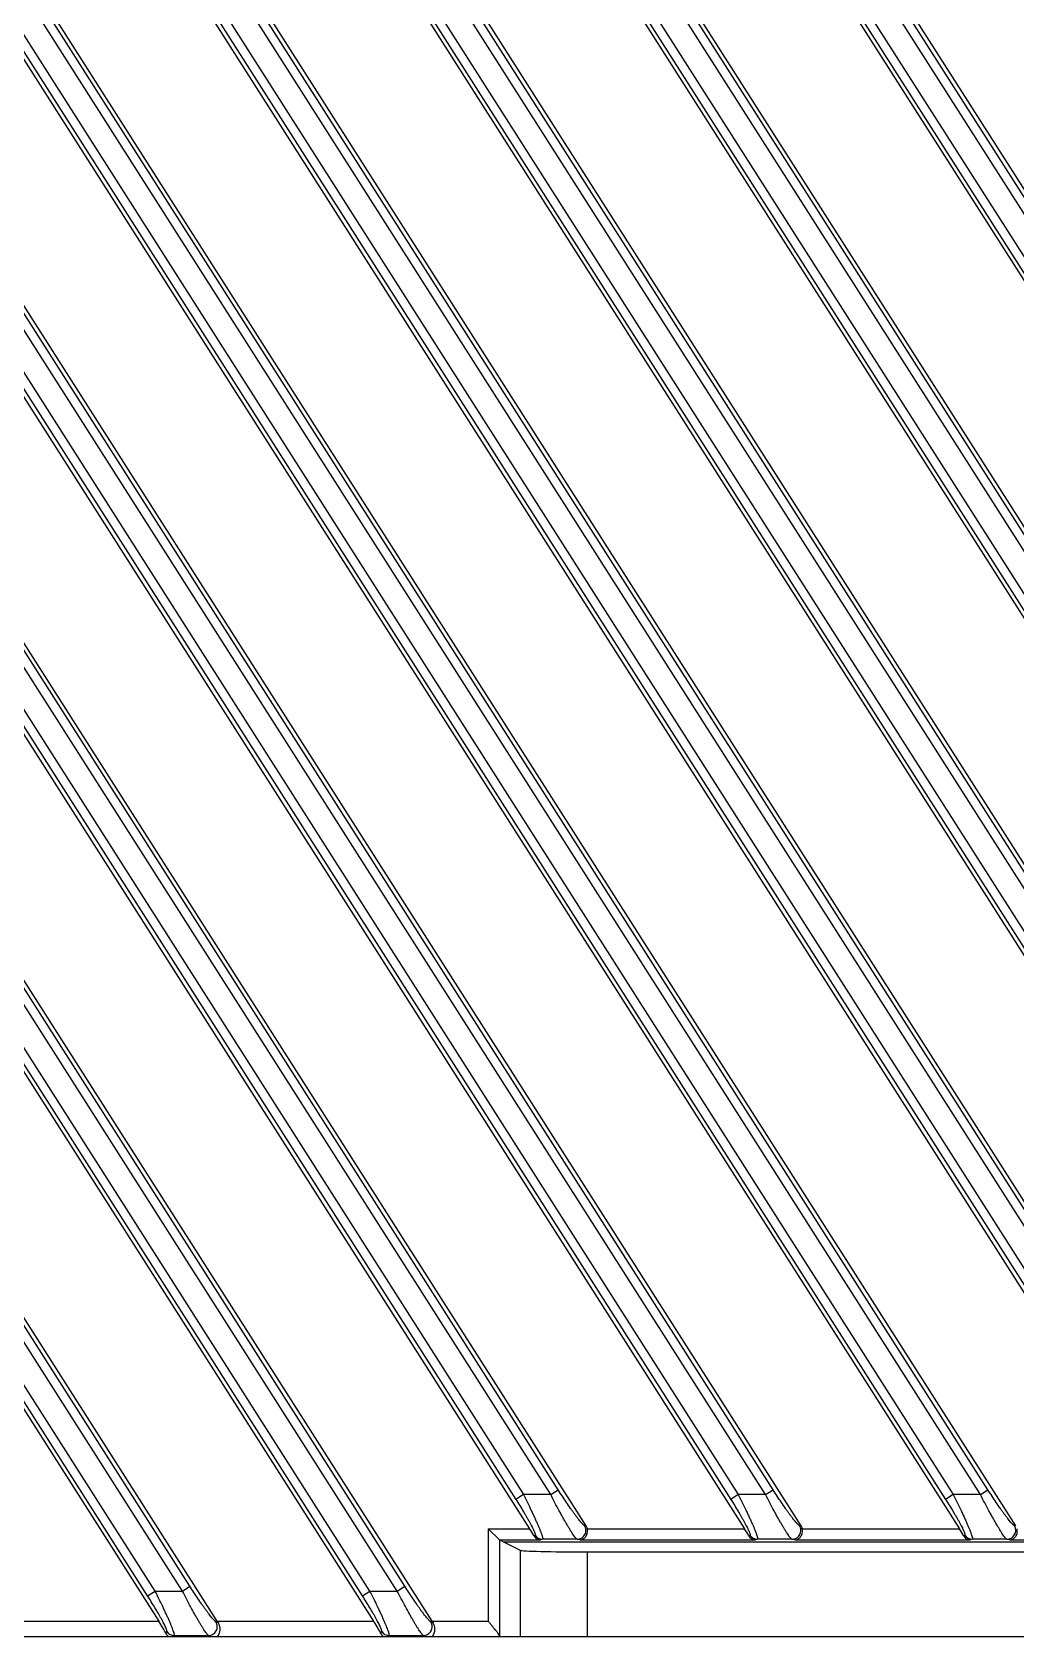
# Model space of a CAD drawing. Header units: millimetres. Extents: x 562 to 17351, y 2396 to 6995.
# Drawn here: x 2542.6 to 2586.6, y 3508 to 3579.7 of the extents above; entities that cross this region are included whole.
import ezdxf

# ---------------------------------------------------------------- set-up
doc = ezdxf.new("R2010")
doc.units = ezdxf.units.MM

msp = doc.modelspace()

# ---------------------------------------------------------------- linework, layer by layer
at = {"color": 7, "linetype": 'Continuous'}
for p, q in [((2627.713, 3508.654), (2467.254, 3760.524)), ((2626.158, 3510.005), (2468.571, 3757.367)), ((2626.494, 3510.219), (2468.907, 3757.581)), ((2467.22, 3756.483), (2625.104, 3508.654)), ((2624.601, 3509.791), (2468.235, 3755.237)), ((2624.937, 3510.005), (2468.571, 3755.451)), ((2618.109, 3508.654), (2467.254, 3745.448)), ((2616.554, 3510.005), (2468.571, 3742.292)), ((2616.89, 3510.219), (2468.907, 3742.506)), ((2614.997, 3509.791), (2468.235, 3740.162)), ((2615.333, 3510.005), (2468.571, 3740.376)), ((2471.354, 3734.918), (2615.5, 3508.654)), ((2608.505, 3508.654), (2471.602, 3723.548)), ((2606.95, 3510.005), (2472.88, 3720.452)), ((2607.286, 3510.219), (2473.217, 3720.666)), ((2471.354, 3719.843), (2603.262, 3512.788)), ((2605.393, 3509.791), (2472.544, 3718.322)), ((2605.729, 3510.005), (2472.88, 3718.536)), ((2596.186, 3512.914), (2471.602, 3708.473)), ((2594.6, 3514.315), (2472.88, 3705.377)), ((2594.936, 3514.529), (2473.217, 3705.591)), ((2471.354, 3704.768), (2593.658, 3512.788)), ((2472.544, 3703.246), (2593.044, 3514.101)), ((2472.88, 3703.461), (2593.38, 3514.315)), ((2586.582, 3512.914), (2470.34, 3695.379)), ((2467.819, 3695.24), (2584.054, 3512.788)), ((2585.332, 3514.529), (2470.972, 3694.038)), ((2469.079, 3693.61), (2583.439, 3514.101)), ((2469.415, 3693.824), (2583.775, 3514.315)), ((2584.996, 3514.315), (2470.636, 3693.824)), ((2576.978, 3512.914), (2467.254, 3685.147)), ((2575.392, 3514.315), (2468.571, 3681.99)), ((2575.728, 3514.529), (2468.907, 3682.204)), ((2467.22, 3681.106), (2574.45, 3512.788)), ((2468.235, 3679.86), (2573.835, 3514.101)), ((2468.571, 3680.074), (2574.171, 3514.315)), ((2567.374, 3512.914), (2467.254, 3670.071)), ((2565.788, 3514.315), (2468.571, 3666.915)), ((2566.124, 3514.529), (2468.907, 3667.129)), ((2467.22, 3666.031), (2564.846, 3512.788)), ((2468.235, 3664.785), (2564.231, 3514.101)), ((2468.571, 3664.999), (2564.567, 3514.315)), ((2560.484, 3508.654), (2467.254, 3654.996)), ((2558.929, 3510.005), (2468.571, 3651.84)), ((2559.265, 3510.219), (2468.907, 3652.054)), ((2467.22, 3650.956), (2557.876, 3508.654)), ((2557.373, 3509.791), (2468.235, 3649.709)), ((2557.709, 3510.005), (2468.571, 3649.924)), ((2550.88, 3508.654), (2471.602, 3633.096)), ((2549.661, 3510.219), (2473.217, 3630.214)), ((2471.354, 3629.391), (2548.272, 3508.654)), ((2549.325, 3510.005), (2472.88, 3630)), ((2548.105, 3510.005), (2472.88, 3628.084)), ((2547.769, 3509.791), (2472.544, 3627.869)), ((2564.567, 3514.315), (2564.231, 3514.101)), ((2565.788, 3514.315), (2564.567, 3514.315)), ((2565.788, 3514.315), (2566.124, 3514.529)), ((2574.171, 3514.315), (2573.835, 3514.101)), ((2575.392, 3514.315), (2574.171, 3514.315)), ((2575.392, 3514.315), (2575.728, 3514.529)), ((2583.775, 3514.315), (2583.439, 3514.101)), ((2584.996, 3514.315), (2583.775, 3514.315)), ((2584.996, 3514.315), (2585.332, 3514.529)), ((2562.997, 3512.788), (2563.496, 3512.289)), ((2562.997, 3512.788), (2562.997, 3508.654)), ((2562.997, 3512.788), (2564.846, 3512.788)), ((2565.029, 3512.483), (2565.089, 3512.501)), ((2567.374, 3512.914), (2567.305, 3512.929)), ((2567.427, 3512.788), (2574.45, 3512.788)), ((2574.633, 3512.483), (2574.693, 3512.501)), ((2576.978, 3512.914), (2576.909, 3512.929)), ((2577.031, 3512.788), (2584.054, 3512.788)), ((2584.238, 3512.483), (2584.297, 3512.501)), ((2586.582, 3512.914), (2586.513, 3512.929)), ((2563.496, 3512.289), (2563.496, 3507.991)), ((2563.497, 3512.288), (2564.423, 3511.826)), ((2563.497, 3512.288), (2565.334, 3512.288)), ((2563.67, 3512.202), (2603.272, 3512.202)), ((2564.423, 3511.826), (2564.423, 3507.954)), ((2565.425, 3512.315), (2565.334, 3512.288)), ((2566.969, 3512.315), (2565.425, 3512.315)), ((2567.094, 3512.288), (2566.969, 3512.315)), ((2567.094, 3512.288), (2574.938, 3512.288)), ((2567.419, 3511.751), (2567.419, 3507.954)), ((2567.419, 3511.751), (2599.524, 3511.751)), ((2575.029, 3512.315), (2574.938, 3512.288)), ((2576.573, 3512.315), (2575.029, 3512.315)), ((2576.698, 3512.288), (2576.573, 3512.315)), ((2576.698, 3512.288), (2584.542, 3512.288)), ((2584.633, 3512.315), (2584.542, 3512.288)), ((2586.177, 3512.315), (2584.633, 3512.315)), ((2586.302, 3512.288), (2586.177, 3512.315)), ((2586.302, 3512.288), (2594.146, 3512.288)), ((2547.769, 3509.791), (2548.105, 3510.005)), ((2548.105, 3510.005), (2549.325, 3510.005)), ((2549.325, 3510.005), (2549.661, 3510.219)), ((2557.373, 3509.791), (2557.709, 3510.005)), ((2557.709, 3510.005), (2558.929, 3510.005)), ((2558.929, 3510.005), (2559.265, 3510.219)), ((2541.276, 3508.654), (2548.272, 3508.654)), ((2548.588, 3508.116), (2548.632, 3508.197)), ((2550.937, 3508.566), (2550.828, 3508.625)), ((2550.88, 3508.654), (2557.876, 3508.654)), ((2558.192, 3508.116), (2558.237, 3508.197)), ((2560.541, 3508.566), (2560.432, 3508.625)), ((2560.484, 3508.654), (2562.997, 3508.654)), ((3066.52, 3507.954), (2467.02, 3507.954)), ((2548.936, 3507.954), (2548.969, 3508.013)), ((2548.969, 3508.013), (2550.492, 3508.013)), ((2550.6, 3507.954), (2550.492, 3508.013)), ((2558.54, 3507.954), (2558.573, 3508.013)), ((2558.573, 3508.013), (2560.096, 3508.013)), ((2560.204, 3507.954), (2560.096, 3508.013))]:
    msp.add_line(p, q, dxfattribs=at)
for centre, radius, start, end in [((2565.426, 3512.715), 0.399, 212.32071, 269.80892), ((2575.03, 3512.715), 0.399, 212.32071, 269.80892), ((2584.634, 3512.715), 0.399, 212.32071, 269.80892), ((2548.97, 3508.415), 0.402, 212.75676, 269.74324), ((2558.574, 3508.415), 0.402, 212.75676, 269.74324)]:
    msp.add_arc(centre, radius, start, end, dxfattribs=at)
for centre, major_axis, ratio, start_param, end_param in [((2564.794, 3512.788), (-0.321, 0.499), 0.073624, -2.273247, -1.618026), ((2567.034, 3512.701), (0.394, -0.086), 0.992492, 0.434723, 0.777592), ((2574.398, 3512.788), (-0.321, 0.499), 0.073624, -2.273247, -1.618026), ((2576.638, 3512.701), (0.394, -0.086), 0.992492, 0.434723, 0.777592), ((2584.002, 3512.788), (-0.321, 0.499), 0.073624, -2.273247, -1.618026), ((2563.497, 3512.788), (0, 0.5), 0.052408, -3.193953, -3.167773), ((2567.419, 3511.83), (3, 0), 0.026186, -3.089233, -1.570796), ((2548.199, 3508.654), (-0.449, 0.699), 0.073624, -2.493847, -1.618026), ((2550.953, 3508.654), (-0.449, 0.699), 0.073624, 1.523567, 1.649478), ((2557.803, 3508.654), (-0.449, 0.699), 0.073624, -2.493847, -1.618026), ((2560.557, 3508.654), (-0.449, 0.699), 0.073624, 1.523567, 1.649478), ((2563.508, 3508.654), (0, 0.7), 0.052408, -3.470593, -3.141593)]:
    msp.add_ellipse(centre, major_axis=major_axis, ratio=ratio, start_param=start_param, end_param=end_param, dxfattribs=at)
for points, knots in [([(2564.231, 3514.101), (2564.291, 3514.007), (2564.407, 3513.822), (2564.548, 3513.591), (2564.656, 3513.409), (2564.731, 3513.279), (2564.802, 3513.154), (2564.868, 3513.036), (2564.927, 3512.926), (2564.971, 3512.84), (2565.003, 3512.776), (2565.023, 3512.732), (2565.042, 3512.692), (2565.057, 3512.655), (2565.071, 3512.622), (2565.082, 3512.593), (2565.09, 3512.567), (2565.095, 3512.546), (2565.098, 3512.531), (2565.098, 3512.521), (2565.098, 3512.515), (2565.097, 3512.51), (2565.095, 3512.506), (2565.092, 3512.503), (2565.09, 3512.502), (2565.089, 3512.501)], [0, 0, 0, 0, 0.181438, 0.358605, 0.444098, 0.526615, 0.605384, 0.679551, 0.74819, 0.810312, 0.838612, 0.864901, 0.889059, 0.910969, 0.930526, 0.94764, 0.962243, 0.974296, 0.98381, 0.987648, 0.99091, 0.993649, 0.995962, 0.998006, 1, 1, 1, 1]), ([(2564.567, 3514.315), (2564.629, 3514.195), (2564.748, 3513.957), (2564.892, 3513.661), (2565.001, 3513.431), (2565.077, 3513.267), (2565.148, 3513.111), (2565.212, 3512.964), (2565.27, 3512.828), (2565.314, 3512.723), (2565.344, 3512.645), (2565.364, 3512.592), (2565.381, 3512.544), (2565.396, 3512.5), (2565.409, 3512.46), (2565.419, 3512.425), (2565.427, 3512.394), (2565.432, 3512.369), (2565.434, 3512.351), (2565.434, 3512.339), (2565.434, 3512.331), (2565.433, 3512.326), (2565.431, 3512.321), (2565.428, 3512.317), (2565.426, 3512.316), (2565.425, 3512.315)], [0, 0, 0, 0, 0.184726, 0.364404, 0.450654, 0.53352, 0.612205, 0.685869, 0.753643, 0.814644, 0.842334, 0.868009, 0.891573, 0.912933, 0.932009, 0.94873, 0.963045, 0.974919, 0.984358, 0.988185, 0.991438, 0.994155, 0.996399, 0.998285, 1, 1, 1, 1]), ([(2566.969, 3512.315), (2566.967, 3512.316), (2566.963, 3512.318), (2566.957, 3512.321), (2566.95, 3512.326), (2566.94, 3512.334), (2566.925, 3512.348), (2566.907, 3512.37), (2566.885, 3512.395), (2566.852, 3512.439), (2566.805, 3512.505), (2566.744, 3512.597), (2566.676, 3512.705), (2566.601, 3512.826), (2566.522, 3512.96), (2566.438, 3513.105), (2566.35, 3513.26), (2566.26, 3513.423), (2566.134, 3513.652), (2565.976, 3513.95), (2565.851, 3514.192), (2565.788, 3514.315)], [0, 0, 0, 0, 0.002443, 0.00539, 0.00888, 0.012933, 0.022763, 0.034902, 0.049322, 0.065972, 0.105666, 0.15334, 0.20827, 0.269706, 0.336901, 0.409127, 0.485683, 0.565896, 0.649126, 0.822164, 1, 1, 1, 1]), ([(2567.305, 3512.929), (2567.303, 3512.93), (2567.299, 3512.931), (2567.29, 3512.935), (2567.277, 3512.944), (2567.26, 3512.957), (2567.24, 3512.975), (2567.218, 3512.997), (2567.183, 3513.033), (2567.135, 3513.088), (2567.073, 3513.164), (2567.003, 3513.252), (2566.928, 3513.351), (2566.848, 3513.459), (2566.764, 3513.575), (2566.646, 3513.742), (2566.494, 3513.964), (2566.309, 3514.242), (2566.186, 3514.432), (2566.124, 3514.529)], [0, 0, 0, 0, 0.002893, 0.006322, 0.014899, 0.025845, 0.039152, 0.054766, 0.072609, 0.114587, 0.164252, 0.220735, 0.283185, 0.350804, 0.422853, 0.498652, 0.659054, 0.827524, 1, 1, 1, 1]), ([(2573.835, 3514.101), (2573.895, 3514.007), (2574.011, 3513.822), (2574.152, 3513.591), (2574.26, 3513.409), (2574.335, 3513.279), (2574.406, 3513.154), (2574.472, 3513.036), (2574.531, 3512.926), (2574.575, 3512.84), (2574.607, 3512.776), (2574.627, 3512.732), (2574.646, 3512.692), (2574.661, 3512.655), (2574.675, 3512.622), (2574.686, 3512.593), (2574.694, 3512.567), (2574.699, 3512.546), (2574.702, 3512.531), (2574.702, 3512.521), (2574.702, 3512.515), (2574.701, 3512.51), (2574.699, 3512.506), (2574.696, 3512.503), (2574.694, 3512.502), (2574.693, 3512.501)], [0, 0, 0, 0, 0.181438, 0.358605, 0.444098, 0.526615, 0.605384, 0.679551, 0.74819, 0.810312, 0.838612, 0.864901, 0.889059, 0.910969, 0.930526, 0.94764, 0.962243, 0.974296, 0.98381, 0.987648, 0.99091, 0.993649, 0.995962, 0.998006, 1, 1, 1, 1]), ([(2574.171, 3514.315), (2574.233, 3514.195), (2574.352, 3513.957), (2574.496, 3513.661), (2574.605, 3513.431), (2574.681, 3513.267), (2574.752, 3513.111), (2574.817, 3512.964), (2574.874, 3512.828), (2574.918, 3512.723), (2574.948, 3512.645), (2574.968, 3512.592), (2574.985, 3512.544), (2575, 3512.5), (2575.013, 3512.46), (2575.023, 3512.425), (2575.031, 3512.394), (2575.036, 3512.369), (2575.038, 3512.351), (2575.038, 3512.339), (2575.038, 3512.331), (2575.037, 3512.326), (2575.035, 3512.321), (2575.032, 3512.317), (2575.03, 3512.316), (2575.029, 3512.315)], [0, 0, 0, 0, 0.184726, 0.364404, 0.450654, 0.53352, 0.612205, 0.685869, 0.753643, 0.814644, 0.842334, 0.868009, 0.891573, 0.912933, 0.932009, 0.94873, 0.963045, 0.974919, 0.984358, 0.988185, 0.991438, 0.994155, 0.996399, 0.998285, 1, 1, 1, 1]), ([(2576.573, 3512.315), (2576.571, 3512.316), (2576.567, 3512.318), (2576.561, 3512.321), (2576.554, 3512.326), (2576.544, 3512.334), (2576.529, 3512.348), (2576.511, 3512.37), (2576.489, 3512.395), (2576.456, 3512.439), (2576.409, 3512.505), (2576.348, 3512.597), (2576.28, 3512.705), (2576.205, 3512.826), (2576.126, 3512.96), (2576.042, 3513.105), (2575.954, 3513.26), (2575.864, 3513.423), (2575.738, 3513.652), (2575.58, 3513.95), (2575.455, 3514.192), (2575.392, 3514.315)], [0, 0, 0, 0, 0.002443, 0.00539, 0.00888, 0.012933, 0.022763, 0.034902, 0.049322, 0.065972, 0.105666, 0.15334, 0.20827, 0.269706, 0.336901, 0.409127, 0.485683, 0.565896, 0.649126, 0.822164, 1, 1, 1, 1]), ([(2576.909, 3512.929), (2576.907, 3512.93), (2576.903, 3512.931), (2576.894, 3512.935), (2576.881, 3512.944), (2576.864, 3512.957), (2576.844, 3512.975), (2576.822, 3512.997), (2576.787, 3513.033), (2576.739, 3513.088), (2576.677, 3513.164), (2576.607, 3513.252), (2576.532, 3513.351), (2576.452, 3513.459), (2576.368, 3513.575), (2576.25, 3513.742), (2576.098, 3513.964), (2575.913, 3514.242), (2575.79, 3514.432), (2575.728, 3514.529)], [0, 0, 0, 0, 0.002893, 0.006322, 0.014899, 0.025845, 0.039152, 0.054766, 0.072609, 0.114587, 0.164252, 0.220735, 0.283185, 0.350804, 0.422853, 0.498652, 0.659054, 0.827524, 1, 1, 1, 1]), ([(2583.439, 3514.101), (2583.499, 3514.007), (2583.615, 3513.822), (2583.756, 3513.591), (2583.864, 3513.409), (2583.939, 3513.279), (2584.01, 3513.154), (2584.076, 3513.036), (2584.135, 3512.926), (2584.179, 3512.84), (2584.211, 3512.776), (2584.231, 3512.732), (2584.25, 3512.692), (2584.266, 3512.655), (2584.279, 3512.622), (2584.29, 3512.593), (2584.298, 3512.567), (2584.303, 3512.546), (2584.306, 3512.531), (2584.306, 3512.521), (2584.306, 3512.515), (2584.305, 3512.51), (2584.303, 3512.506), (2584.3, 3512.503), (2584.298, 3512.502), (2584.297, 3512.501)], [0, 0, 0, 0, 0.181438, 0.358605, 0.444098, 0.526615, 0.605384, 0.679551, 0.74819, 0.810312, 0.838612, 0.864901, 0.889059, 0.910969, 0.930526, 0.94764, 0.962243, 0.974296, 0.98381, 0.987648, 0.99091, 0.993649, 0.995962, 0.998006, 1, 1, 1, 1]), ([(2583.775, 3514.315), (2583.837, 3514.195), (2583.956, 3513.957), (2584.1, 3513.661), (2584.209, 3513.431), (2584.285, 3513.267), (2584.356, 3513.111), (2584.421, 3512.964), (2584.479, 3512.828), (2584.522, 3512.723), (2584.552, 3512.645), (2584.572, 3512.592), (2584.589, 3512.544), (2584.604, 3512.5), (2584.617, 3512.46), (2584.627, 3512.425), (2584.635, 3512.394), (2584.64, 3512.369), (2584.642, 3512.351), (2584.642, 3512.339), (2584.642, 3512.331), (2584.641, 3512.326), (2584.639, 3512.321), (2584.636, 3512.317), (2584.634, 3512.316), (2584.633, 3512.315)], [0, 0, 0, 0, 0.184726, 0.364404, 0.450654, 0.53352, 0.612205, 0.685869, 0.753643, 0.814644, 0.842334, 0.868009, 0.891573, 0.912933, 0.932009, 0.94873, 0.963045, 0.974919, 0.984358, 0.988185, 0.991438, 0.994155, 0.996399, 0.998285, 1, 1, 1, 1]), ([(2586.177, 3512.315), (2586.175, 3512.316), (2586.171, 3512.318), (2586.165, 3512.321), (2586.158, 3512.326), (2586.148, 3512.334), (2586.134, 3512.348), (2586.115, 3512.37), (2586.093, 3512.395), (2586.06, 3512.439), (2586.013, 3512.505), (2585.952, 3512.597), (2585.884, 3512.705), (2585.81, 3512.826), (2585.73, 3512.96), (2585.646, 3513.105), (2585.558, 3513.26), (2585.468, 3513.423), (2585.343, 3513.652), (2585.184, 3513.95), (2585.059, 3514.192), (2584.996, 3514.315)], [0, 0, 0, 0, 0.002443, 0.00539, 0.00888, 0.012933, 0.022763, 0.034902, 0.049322, 0.065972, 0.105666, 0.15334, 0.20827, 0.269706, 0.336901, 0.409127, 0.485683, 0.565896, 0.649126, 0.822164, 1, 1, 1, 1]), ([(2586.513, 3512.929), (2586.511, 3512.93), (2586.507, 3512.931), (2586.498, 3512.935), (2586.485, 3512.944), (2586.468, 3512.957), (2586.448, 3512.975), (2586.426, 3512.997), (2586.392, 3513.033), (2586.343, 3513.088), (2586.281, 3513.164), (2586.211, 3513.252), (2586.136, 3513.351), (2586.056, 3513.459), (2585.972, 3513.575), (2585.854, 3513.742), (2585.702, 3513.964), (2585.517, 3514.242), (2585.394, 3514.432), (2585.332, 3514.529)], [0, 0, 0, 0, 0.002893, 0.006322, 0.014899, 0.025845, 0.039152, 0.054766, 0.072609, 0.114587, 0.164252, 0.220735, 0.283185, 0.350804, 0.422853, 0.498652, 0.659054, 0.827524, 1, 1, 1, 1]), ([(2565.029, 3512.483), (2565.047, 3512.453), (2565.087, 3512.398), (2565.164, 3512.336), (2565.247, 3512.299), (2565.306, 3512.289), (2565.334, 3512.288)], [0, 0, 0, 0, 0.280934, 0.535713, 0.772708, 1, 1, 1, 1]), ([(2566.969, 3512.315), (2567.004, 3512.316), (2567.075, 3512.325), (2567.173, 3512.368), (2567.257, 3512.434), (2567.32, 3512.521), (2567.359, 3512.621), (2567.37, 3512.728), (2567.353, 3512.834), (2567.323, 3512.899), (2567.305, 3512.929)], [0, 0, 0, 0, 0.124488, 0.249166, 0.374099, 0.499253, 0.624543, 0.749843, 0.875021, 1, 1, 1, 1]), ([(2567.094, 3512.288), (2567.116, 3512.289), (2567.162, 3512.296), (2567.228, 3512.321), (2567.29, 3512.361), (2567.337, 3512.407), (2567.369, 3512.452), (2567.4, 3512.505), (2567.428, 3512.581), (2567.442, 3512.682), (2567.435, 3512.753), (2567.427, 3512.788)], [0, 0, 0, 0, 0.098793, 0.200838, 0.308654, 0.424788, 0.486837, 0.551839, 0.69107, 0.841979, 1, 1, 1, 1]), ([(2574.633, 3512.483), (2574.651, 3512.453), (2574.691, 3512.398), (2574.768, 3512.336), (2574.851, 3512.299), (2574.91, 3512.289), (2574.938, 3512.288)], [0, 0, 0, 0, 0.280934, 0.535713, 0.772708, 1, 1, 1, 1]), ([(2576.573, 3512.315), (2576.608, 3512.316), (2576.679, 3512.325), (2576.777, 3512.368), (2576.861, 3512.434), (2576.924, 3512.521), (2576.963, 3512.621), (2576.974, 3512.728), (2576.957, 3512.834), (2576.928, 3512.899), (2576.909, 3512.929)], [0, 0, 0, 0, 0.124488, 0.249166, 0.374099, 0.499253, 0.624543, 0.749843, 0.875021, 1, 1, 1, 1]), ([(2576.698, 3512.288), (2576.72, 3512.289), (2576.766, 3512.296), (2576.832, 3512.321), (2576.894, 3512.361), (2576.941, 3512.407), (2576.973, 3512.452), (2577.004, 3512.505), (2577.032, 3512.581), (2577.046, 3512.682), (2577.039, 3512.753), (2577.031, 3512.788)], [0, 0, 0, 0, 0.098793, 0.200838, 0.308654, 0.424788, 0.486837, 0.551839, 0.69107, 0.841979, 1, 1, 1, 1]), ([(2584.238, 3512.483), (2584.255, 3512.453), (2584.295, 3512.398), (2584.372, 3512.336), (2584.455, 3512.299), (2584.514, 3512.289), (2584.542, 3512.288)], [0, 0, 0, 0, 0.280934, 0.535713, 0.772708, 1, 1, 1, 1]), ([(2586.177, 3512.315), (2586.212, 3512.316), (2586.283, 3512.325), (2586.381, 3512.368), (2586.465, 3512.434), (2586.529, 3512.521), (2586.567, 3512.621), (2586.578, 3512.728), (2586.561, 3512.834), (2586.532, 3512.899), (2586.513, 3512.929)], [0, 0, 0, 0, 0.124488, 0.249166, 0.374099, 0.499253, 0.624543, 0.749843, 0.875021, 1, 1, 1, 1]), ([(2586.302, 3512.288), (2586.324, 3512.289), (2586.37, 3512.296), (2586.436, 3512.321), (2586.499, 3512.361), (2586.545, 3512.407), (2586.577, 3512.452), (2586.608, 3512.505), (2586.636, 3512.581), (2586.65, 3512.682), (2586.643, 3512.753), (2586.635, 3512.788)], [0, 0, 0, 0, 0.098793, 0.200838, 0.308654, 0.424788, 0.486837, 0.551839, 0.69107, 0.841979, 1, 1, 1, 1]), ([(2548.632, 3508.197), (2548.634, 3508.2), (2548.635, 3508.205), (2548.635, 3508.213), (2548.635, 3508.223), (2548.632, 3508.238), (2548.627, 3508.258), (2548.619, 3508.283), (2548.609, 3508.311), (2548.596, 3508.343), (2548.575, 3508.392), (2548.543, 3508.461), (2548.498, 3508.551), (2548.445, 3508.652), (2548.387, 3508.76), (2548.322, 3508.876), (2548.227, 3509.042), (2548.1, 3509.258), (2547.938, 3509.523), (2547.826, 3509.701), (2547.769, 3509.791)], [0, 0, 0, 0, 0.005131, 0.008428, 0.012271, 0.021684, 0.033464, 0.047622, 0.064124, 0.082905, 0.10389, 0.152077, 0.207846, 0.270293, 0.338506, 0.411613, 0.488798, 0.652475, 0.824325, 1, 1, 1, 1]), ([(2548.969, 3508.013), (2548.969, 3508.014), (2548.97, 3508.018), (2548.972, 3508.027), (2548.971, 3508.041), (2548.969, 3508.061), (2548.964, 3508.086), (2548.956, 3508.116), (2548.942, 3508.164), (2548.919, 3508.234), (2548.884, 3508.33), (2548.84, 3508.44), (2548.789, 3508.563), (2548.731, 3508.697), (2548.667, 3508.842), (2548.597, 3508.994), (2548.523, 3509.153), (2548.418, 3509.376), (2548.279, 3509.661), (2548.164, 3509.89), (2548.105, 3510.005)], [0, 0, 0, 0, 0.002337, 0.005141, 0.012309, 0.021692, 0.033343, 0.047262, 0.063422, 0.102249, 0.149298, 0.203902, 0.265312, 0.332745, 0.405412, 0.48254, 0.563386, 0.647245, 0.821366, 1, 1, 1, 1]), ([(2550.492, 3508.013), (2550.487, 3508.016), (2550.477, 3508.025), (2550.461, 3508.041), (2550.442, 3508.062), (2550.422, 3508.087), (2550.399, 3508.116), (2550.364, 3508.164), (2550.316, 3508.234), (2550.255, 3508.329), (2550.186, 3508.438), (2550.113, 3508.56), (2550.035, 3508.692), (2549.953, 3508.835), (2549.837, 3509.04), (2549.688, 3509.313), (2549.506, 3509.653), (2549.386, 3509.887), (2549.325, 3510.005)], [0, 0, 0, 0, 0.007664, 0.017477, 0.029447, 0.043543, 0.059716, 0.077906, 0.120046, 0.169342, 0.22513, 0.286734, 0.353486, 0.424739, 0.49987, 0.659399, 0.827544, 1, 1, 1, 1]), ([(2550.828, 3508.625), (2550.823, 3508.628), (2550.813, 3508.635), (2550.796, 3508.649), (2550.777, 3508.666), (2550.755, 3508.687), (2550.732, 3508.712), (2550.696, 3508.752), (2550.647, 3508.809), (2550.584, 3508.887), (2550.514, 3508.976), (2550.44, 3509.075), (2550.362, 3509.181), (2550.28, 3509.295), (2550.165, 3509.459), (2550.018, 3509.674), (2549.84, 3509.942), (2549.721, 3510.126), (2549.661, 3510.219)], [0, 0, 0, 0, 0.008615, 0.019455, 0.032505, 0.047714, 0.065009, 0.084305, 0.128526, 0.179599, 0.236742, 0.299202, 0.366274, 0.437309, 0.511707, 0.668418, 0.832402, 1, 1, 1, 1]), ([(2558.237, 3508.197), (2558.238, 3508.2), (2558.239, 3508.205), (2558.24, 3508.213), (2558.239, 3508.223), (2558.236, 3508.238), (2558.231, 3508.258), (2558.223, 3508.283), (2558.213, 3508.311), (2558.2, 3508.343), (2558.179, 3508.392), (2558.147, 3508.461), (2558.102, 3508.551), (2558.05, 3508.652), (2557.991, 3508.76), (2557.926, 3508.876), (2557.831, 3509.042), (2557.704, 3509.258), (2557.542, 3509.523), (2557.43, 3509.701), (2557.373, 3509.791)], [0, 0, 0, 0, 0.005131, 0.008428, 0.012271, 0.021684, 0.033464, 0.047622, 0.064124, 0.082905, 0.10389, 0.152077, 0.207846, 0.270293, 0.338506, 0.411613, 0.488798, 0.652475, 0.824325, 1, 1, 1, 1]), ([(2558.573, 3508.013), (2558.573, 3508.014), (2558.574, 3508.018), (2558.576, 3508.027), (2558.575, 3508.041), (2558.573, 3508.061), (2558.568, 3508.086), (2558.56, 3508.116), (2558.546, 3508.164), (2558.523, 3508.234), (2558.488, 3508.33), (2558.444, 3508.44), (2558.393, 3508.563), (2558.335, 3508.697), (2558.271, 3508.842), (2558.202, 3508.994), (2558.127, 3509.153), (2558.022, 3509.376), (2557.883, 3509.661), (2557.768, 3509.89), (2557.709, 3510.005)], [0, 0, 0, 0, 0.002337, 0.005141, 0.012309, 0.021692, 0.033343, 0.047262, 0.063422, 0.102249, 0.149298, 0.203902, 0.265312, 0.332745, 0.405412, 0.48254, 0.563386, 0.647245, 0.821366, 1, 1, 1, 1]), ([(2560.096, 3508.013), (2560.091, 3508.016), (2560.081, 3508.025), (2560.065, 3508.041), (2560.047, 3508.062), (2560.026, 3508.087), (2560.003, 3508.116), (2559.968, 3508.164), (2559.921, 3508.234), (2559.859, 3508.329), (2559.791, 3508.438), (2559.717, 3508.56), (2559.639, 3508.692), (2559.557, 3508.835), (2559.441, 3509.04), (2559.292, 3509.313), (2559.11, 3509.653), (2558.99, 3509.887), (2558.929, 3510.005)], [0, 0, 0, 0, 0.007664, 0.017477, 0.029447, 0.043543, 0.059716, 0.077906, 0.120046, 0.169342, 0.22513, 0.286734, 0.353486, 0.424739, 0.49987, 0.659399, 0.827544, 1, 1, 1, 1]), ([(2560.432, 3508.625), (2560.427, 3508.628), (2560.417, 3508.635), (2560.4, 3508.649), (2560.381, 3508.666), (2560.359, 3508.687), (2560.336, 3508.712), (2560.3, 3508.752), (2560.251, 3508.809), (2560.188, 3508.887), (2560.118, 3508.976), (2560.044, 3509.075), (2559.966, 3509.181), (2559.884, 3509.295), (2559.769, 3509.459), (2559.622, 3509.674), (2559.444, 3509.942), (2559.325, 3510.126), (2559.265, 3510.219)], [0, 0, 0, 0, 0.008615, 0.019455, 0.032505, 0.047714, 0.065009, 0.084305, 0.128526, 0.179599, 0.236742, 0.299202, 0.366274, 0.437309, 0.511707, 0.668418, 0.832402, 1, 1, 1, 1]), ([(2550.492, 3508.013), (2550.527, 3508.013), (2550.597, 3508.024), (2550.695, 3508.067), (2550.778, 3508.134), (2550.841, 3508.22), (2550.88, 3508.32), (2550.892, 3508.426), (2550.876, 3508.531), (2550.847, 3508.596), (2550.828, 3508.625)], [0, 0, 0, 0, 0.124309, 0.249137, 0.374435, 0.5, 0.625565, 0.750863, 0.875691, 1, 1, 1, 1]), ([(2550.926, 3507.954), (2550.923, 3507.954), (2550.919, 3507.954), (2550.914, 3507.955), (2550.911, 3507.957), (2550.909, 3507.958), (2550.907, 3507.961), (2550.906, 3507.965), (2550.906, 3507.969), (2550.907, 3507.974), (2550.91, 3507.981), (2550.915, 3507.99), (2550.921, 3508.001), (2550.928, 3508.013), (2550.935, 3508.026), (2550.943, 3508.041), (2550.955, 3508.062), (2550.969, 3508.092), (2550.984, 3508.132), (2550.997, 3508.176), (2551.007, 3508.225), (2551.013, 3508.277), (2551.013, 3508.334), (2551.006, 3508.392), (2550.992, 3508.452), (2550.969, 3508.511), (2550.948, 3508.548), (2550.937, 3508.566)], [0, 0, 0, 0, 0.012577, 0.017811, 0.022415, 0.026524, 0.030371, 0.038422, 0.043171, 0.048577, 0.06156, 0.077442, 0.095999, 0.116978, 0.140127, 0.165209, 0.192065, 0.250601, 0.315018, 0.384942, 0.460136, 0.540384, 0.625394, 0.714676, 0.807485, 0.902935, 1, 1, 1, 1]), ([(2560.096, 3508.013), (2560.131, 3508.013), (2560.201, 3508.024), (2560.299, 3508.067), (2560.382, 3508.134), (2560.445, 3508.22), (2560.484, 3508.32), (2560.496, 3508.426), (2560.48, 3508.531), (2560.451, 3508.596), (2560.432, 3508.625)], [0, 0, 0, 0, 0.124309, 0.249137, 0.374435, 0.5, 0.625565, 0.750863, 0.875691, 1, 1, 1, 1]), ([(2560.53, 3507.954), (2560.527, 3507.954), (2560.523, 3507.954), (2560.518, 3507.955), (2560.515, 3507.957), (2560.513, 3507.958), (2560.511, 3507.961), (2560.51, 3507.965), (2560.51, 3507.969), (2560.511, 3507.974), (2560.514, 3507.981), (2560.519, 3507.99), (2560.525, 3508.001), (2560.532, 3508.013), (2560.539, 3508.026), (2560.547, 3508.041), (2560.559, 3508.062), (2560.573, 3508.092), (2560.588, 3508.132), (2560.602, 3508.176), (2560.611, 3508.225), (2560.617, 3508.277), (2560.617, 3508.334), (2560.61, 3508.392), (2560.596, 3508.452), (2560.573, 3508.511), (2560.552, 3508.548), (2560.541, 3508.566)], [0, 0, 0, 0, 0.012577, 0.017811, 0.022415, 0.026524, 0.030371, 0.038422, 0.043171, 0.048577, 0.06156, 0.077442, 0.095999, 0.116978, 0.140127, 0.165209, 0.192065, 0.250601, 0.315018, 0.384942, 0.460136, 0.540384, 0.625394, 0.714676, 0.807485, 0.902935, 1, 1, 1, 1]), ([(2563.496, 3507.991), (2563.495, 3507.995), (2563.494, 3508.003), (2563.489, 3508.015), (2563.483, 3508.029), (2563.473, 3508.049), (2563.457, 3508.076), (2563.434, 3508.111), (2563.408, 3508.149), (2563.367, 3508.204), (2563.31, 3508.277), (2563.237, 3508.368), (2563.159, 3508.461), (2563.078, 3508.557), (2563.024, 3508.622), (2562.997, 3508.654)], [0, 0, 0, 0, 0.013463, 0.028958, 0.046471, 0.065932, 0.110248, 0.160922, 0.216933, 0.277361, 0.408429, 0.549248, 0.696374, 0.84732, 1, 1, 1, 1]), ([(2548.588, 3508.116), (2548.594, 3508.104), (2548.607, 3508.081), (2548.629, 3508.049), (2548.647, 3508.026), (2548.66, 3508.009), (2548.67, 3507.998), (2548.678, 3507.988), (2548.686, 3507.979), (2548.691, 3507.972), (2548.695, 3507.966), (2548.697, 3507.963), (2548.698, 3507.96), (2548.698, 3507.957), (2548.697, 3507.955), (2548.695, 3507.954), (2548.693, 3507.954), (2548.691, 3507.954), (2548.69, 3507.954)], [0, 0, 0, 0, 0.204317, 0.392896, 0.563403, 0.640806, 0.712092, 0.776327, 0.832529, 0.879525, 0.916233, 0.930591, 0.942394, 0.959733, 0.967501, 0.976309, 0.987004, 1, 1, 1, 1]), ([(2558.192, 3508.116), (2558.198, 3508.104), (2558.212, 3508.081), (2558.233, 3508.049), (2558.251, 3508.026), (2558.264, 3508.009), (2558.274, 3507.998), (2558.282, 3507.988), (2558.29, 3507.979), (2558.295, 3507.972), (2558.299, 3507.966), (2558.301, 3507.963), (2558.302, 3507.96), (2558.302, 3507.957), (2558.301, 3507.955), (2558.299, 3507.954), (2558.297, 3507.954), (2558.295, 3507.954), (2558.294, 3507.954)], [0, 0, 0, 0, 0.204317, 0.392896, 0.563403, 0.640806, 0.712092, 0.776327, 0.832529, 0.879525, 0.916233, 0.930591, 0.942394, 0.959733, 0.967501, 0.976309, 0.987004, 1, 1, 1, 1])]:
    msp.add_open_spline(points, degree=3, knots=knots, dxfattribs=at)

doc.saveas('drawing.dxf')
